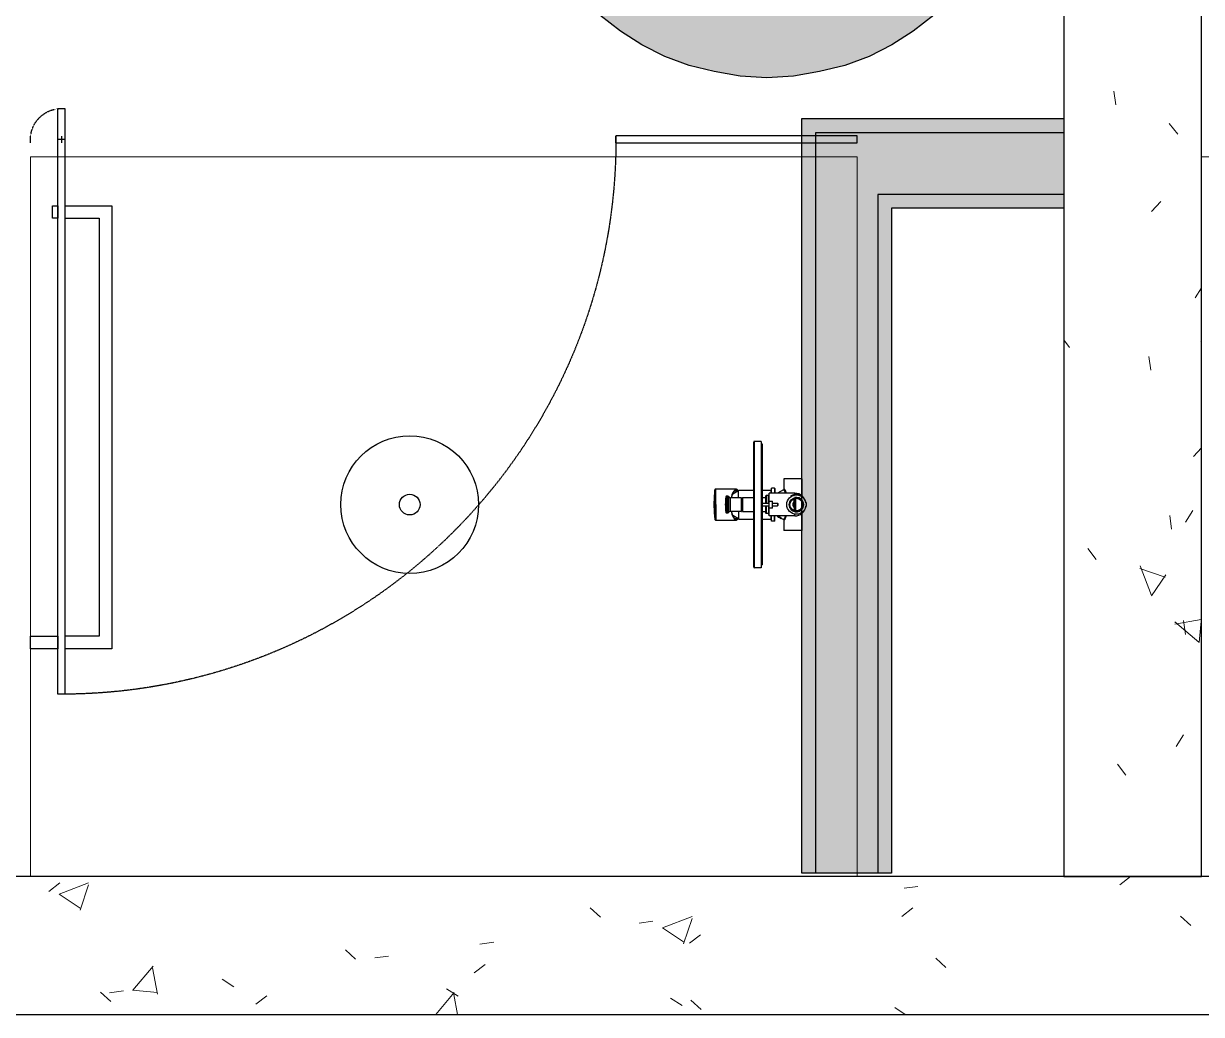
# Model space of a CAD drawing. Header units: millimetres. Extents: x 138979 to 257434, y 2210 to 57479.
# Drawn here: x 224099 to 225808, y 20392 to 21830 of the extents above; entities that cross this region are included whole.
import ezdxf

# ---------------------------------------------------------------- set-up
doc = ezdxf.new("R2010")
doc.units = ezdxf.units.MM
doc.linetypes.add('TYPE E1$0$TYPE D_662SQFT$0$DASHED2', pattern=[9.524999999999999, 6.35, -3.175])
for name, color, linetype, lineweight in [('FLOOR', 6, 'Continuous', 9), ('WALL-FILL-4', 254, 'Continuous', 9), ('WALL-RETCUT-1', 1, 'Continuous', 25)]:
    doc.layers.add(name, color=color, linetype=linetype, lineweight=lineweight)
doc.layers.add('GAR-Sanitary Ware', color=8, linetype='Continuous')
doc.layers.add('TYPE E1$0$TYPE D_662SQFT$0$A-_DOOR----_E-', color=32, linetype='Continuous')

# ---------------------------------------------------------------- blocks, each defined once
blk = doc.blocks.new('*U184')
at = {"layer": 'TYPE E1$0$TYPE D_662SQFT$0$A-_DOOR----_E-', "color": 9}
for p, q in [((0, 0), (0, -9.99999999872216)), ((850, 1.754384160603233e-09), (850, -9.999999998245613))]:
    blk.add_line(p, q, dxfattribs=at)
at = {"layer": 'TYPE E1$0$TYPE D_662SQFT$0$A-_DOOR----_E-', "color": 8}
for p, q in [((50, -5.000000000001818), (40, -5.000000000001818)), ((45, -10.00000000000182), (45, -1.819e-12))]:
    blk.add_line(p, q, dxfattribs=at)
at = {"layer": 'TYPE E1$0$TYPE D_662SQFT$0$A-_DOOR----_E-', "color": 4}
blk.add_lwpolyline([(50, -50.00000000000182), (50.00000000046621, 799.9999999999982), (40.00000000046621, 799.9999999999982), (40, -50.00000000000182), (50, -50.00000000000182)], dxfattribs=at)
at = {"layer": 'TYPE E1$0$TYPE D_662SQFT$0$A-_DOOR----_E-', "color": 8}
for points in [[(40.00000000034979, 734.0000000015202), (3.497926863056009e-10, 734.0000000015202), (3.497926863056009e-10, 716.0000000015202), (40.00000000034979, 716.0000000015202), (40.00000000034979, 734.0000000015202)], [(50.00000000023283, 91.00000000153533), (118.0000000002328, 91.00000000153533), (118.000000000466, 734.0000000015202), (50.00000000046621, 734.0000000015202)], [(50.00000000023283, 109.0000000015353), (100.0000000002328, 109.0000000015353), (100.000000000466, 716.0000000015202), (50.00000000046621, 716.0000000015202)], [(40.00000000023283, 109.0000000015353), (32.00000000023283, 109.0000000015353), (32.00000000023283, 91.00000000153533), (40.00000000023283, 91.00000000153533), (40.00000000023283, 109.0000000015353)]]:
    blk.add_lwpolyline(points, dxfattribs=at)
at = {"layer": 'TYPE E1$0$TYPE D_662SQFT$0$A-_DOOR----_E-', "color": 8, "linetype": 'TYPE E1$0$TYPE D_662SQFT$0$DASHED2', "ltscale": 0.1}
blk.add_arc((45, -4.999999998131218), 805.0000000000001, 2.033619006330542e-11, 90, dxfattribs=at)
at = {"layer": 'TYPE E1$0$TYPE D_662SQFT$0$A-_DOOR----_E-', "color": 8, "linetype": 'TYPE E1$0$TYPE D_662SQFT$0$DASHED2', "ltscale": 0.05}
blk.add_arc((45, -5.000000000001818), 45, 180, 270, dxfattribs=at)
blk = doc.blocks.new('BT01')
at = {"layer": 'GAR-Sanitary Ware', "true_color": 0xffffff}
h = blk.add_hatch(color=7, dxfattribs=at)
h.dxf.hatch_style = 1
h.paths.add_polyline_path([(145354.4739902103, 17445.21085285259), (145341.1901725417, 17480.63427279569), (145324.5856819761, 17513.84381696748), (145304.6599554729, 17544.8393446077), (145281.4132745531, 17574.72793436228), (145257.0596557474, 17601.29542893951), (145228.2781446383, 17626.75612639126), (145198.3895548838, 17647.78879078), (145166.2870893581, 17667.7143765229), (145131.9706073005, 17683.21221072308), (145096.5471873574, 17696.49602839182), (145058.9097508825, 17705.35181299751), (145020.1653765221, 17711.99372183185), (144980.3139235165, 17713.10080047767), (144058.1970817891, 17713.10080047767), (144018.3456991627, 17711.99372183185), (143979.6013248027, 17705.35181299751), (143941.9638883281, 17696.49602839182), (143905.4334601192, 17683.21221072308), (143871.1169780616, 17667.7143765229), (143839.0144421556, 17647.78879078), (143809.1259227814, 17626.75612639126), (143781.4513495583, 17601.29542893951), (143755.9907224865, 17574.72793436228), (143732.7441119463, 17544.8393446077), (143713.9253937092, 17513.84381696748), (143697.320621623, 17480.63427279569), (143684.0368743346, 17445.21085285259), (143674.0740110828, 17408.68049502381), (143668.5391105143, 17371.0430585492), (143666.3250939832, 17332.2985434288), (143668.5391105143, 17293.55416906852), (143674.0740110828, 17255.91673259391), (143684.0368743346, 17219.38637476513), (143697.320621623, 17183.9628140619), (143713.9253937092, 17150.75341065027), (143732.7441119463, 17119.75788301005), (143755.9907224865, 17089.86943401562), (143781.4513495583, 17063.30179867821), (143809.1259227814, 17038.94803911218), (143839.0144421556, 17016.80843683775), (143871.1169780616, 16996.88271033467), (143905.4334601192, 16981.38501689467), (143941.9638883281, 16968.10119922599), (143979.6013248027, 16959.24541462024), (144018.3456991627, 16953.71044367159), (144058.1970817891, 16951.49649752013), (144980.3139235165, 16951.49649752013), (145020.1653765221, 16953.71044367159), (145058.9097508825, 16959.24541462024), (145096.5471873574, 16968.10119922599), (145131.9706073005, 16981.38501689467), (145166.2870893581, 16996.88271033467), (145198.3895548838, 17016.80843683775), (145228.2781446383, 17038.94803911218), (145257.0596557474, 17063.30179867821), (145281.4132745531, 17089.86943401562), (145304.6599554729, 17119.75788301005), (145324.5856819761, 17150.75341065027), (145341.1901725417, 17183.9628140619), (145354.4739902103, 17219.38637476513), (145363.3300563365, 17255.9167325939), (145369.9719651709, 17293.55416906852), (145372.1858409424, 17332.2985434288), (145369.9719651709, 17371.0430585492), (145363.3300563365, 17408.68049502382)])
at = {"layer": 'GAR-Sanitary Ware'}
for p, q in [((145281.4132745531, 17574.72793436228), (145304.6599554729, 17544.8393446077)), ((145304.6599554729, 17544.8393446077), (145324.5856819761, 17513.84381696748)), ((145324.5856819761, 17513.84381696748), (145341.1901725417, 17480.63427279569)), ((145341.1901725417, 17480.63427279569), (145354.4739902103, 17445.21085285259)), ((145354.4739902103, 17445.21085285259), (145363.3300563365, 17408.68049502381)), ((145363.3300563365, 17408.68049502381), (145369.9719651709, 17371.0430585492)), ((145369.9719651709, 17371.0430585492), (145372.1858409424, 17332.2985434288)), ((145372.1858409424, 17332.2985434288), (145369.9719651709, 17293.55416906852)), ((145369.9719651709, 17293.55416906852), (145363.3300563365, 17255.91673259391)), ((145363.3300563365, 17255.91673259391), (145354.4739902103, 17219.38637476513)), ((145354.4739902103, 17219.38637476513), (145341.1901725417, 17183.9628140619)), ((145341.1901725417, 17183.9628140619), (145324.5856819761, 17150.75341065027)), ((145324.5856819761, 17150.75341065027), (145304.6599554729, 17119.75788301005)), ((145304.6599554729, 17119.75788301005), (145281.4132745531, 17089.86943401562))]:
    blk.add_line(p, q, dxfattribs=at)
blk = doc.blocks.new('Shower Mixer')
at = {"layer": 'GAR-Sanitary Ware', "linetype": 'Continuous'}
for p, q in [((224511.2412669577, 21347.3627885183), (224511.2412669577, 21321.3627885183)), ((224511.2412669577, 21347.3627885183), (224536.0273147562, 21347.3627885183)), ((224534.1364492323, 21341.7584719716), (224534.9477648356, 21341.7584719716)), ((224534.285326426, 21342.5354503888), (224535.1054972084, 21342.5354503888)), ((224534.5522780422, 21343.5714217354), (224535.388836226, 21343.5714217354)), ((224534.6316844009, 21343.8304142941), (224535.4732482689, 21343.8304142941)), ((224534.673343678, 21343.959910944), (224535.5175584989, 21343.959910944)), ((224534.7163221943, 21344.0894072234), (224535.563290041, 21344.0894072234)), ((224534.8532983866, 21344.477896432), (224535.7091653992, 21344.477896432)), ((224535.0552062123, 21344.99588192), (224535.9245490187, 21344.99588192)), ((224535.3399845231, 21345.6433640579), (224536.2290980453, 21345.6433640579)), ((224535.6629635745, 21346.2908460105), (224536.5756589012, 21346.2908460105)), ((224535.9507845126, 21346.8088316838), (224536.8856167782, 21346.8088316838)), ((224536.2667230329, 21347.3268172644), (224537.2271779303, 21347.3268172644)), ((224536.6129763867, 21347.8448028914), (224537.603249532, 21347.8448028914)), ((224536.7045779657, 21347.9742993097), (224537.7030659317, 21347.9742993097)), ((224536.9922244435, 21348.3627885183), (224538.017461663, 21348.3627885183)), ((224546.2412669577, 21353.9501117821), (224546.2412669577, 21353.1377658323)), ((224548.7412669577, 21354.1627885183), (224548.7412669577, 21353.3627885183)), ((224551.2412669577, 21353.9501117821), (224551.2412669577, 21353.1377658323)), ((224561.4552191592, 21347.3627885183), (224586.2412669577, 21347.3627885183)), ((224586.2412669577, 21347.3627885183), (224586.2412669577, 21321.3627885183)), ((224532.2412669577, 21336.8627885183), (224532.2412669577, 21299.8627885183)), ((224532.2412669577, 21336.8627885183), (224534.9662896438, 21336.8627885183)), ((224533.992485028, 21338.132572444), (224534.7954228309, 21338.132572444)), ((224534.0780077609, 21337.3555940267), (224534.8859008394, 21337.3555940267)), ((224534.2575124743, 21336.3196230507), (224535.0760137974, 21336.3196230507)), ((224535.2800550712, 21333.2117093816), (224536.1649310265, 21333.2117093816)), ((224535.5951816256, 21332.5642268733), (224536.502820996, 21332.5642268733)), ((224535.8762701264, 21332.0462417558), (224536.8052649692, 21332.0462417558)), ((224536.105111661, 21331.6577525471), (224537.0522798039, 21331.6577525471)), ((224536.1849892362, 21331.5282566382), (224537.1386762893, 21331.5282566382)), ((224536.266723368, 21331.3987592474), (224537.2271782933, 21331.3987592474)), ((224540.0423599686, 21338.1742821064), (224545.5095959336, 21338.0311174942)), ((224548.7412669577, 21336.8627885183), (224541.0033166537, 21337.0654138781)), ((224544.4535449109, 21336.9750664716), (224545.7412669577, 21338.2627885183)), ((224548.7412669577, 21335.3633025309), (224545.0521234953, 21335.4599061522)), ((224545.7412669577, 21338.2627885183), (224551.7412669577, 21338.2627885183)), ((224556.4791970074, 21337.0654133477), (224548.7412669577, 21336.8627885183)), ((224548.7412669577, 21335.3633025309), (224548.7412669577, 21336.8627885183)), ((224552.4304104202, 21335.4599061522), (224548.7412669577, 21335.3633025309)), ((224548.7412669577, 21335.3633025309), (224548.7412669577, 21333.9922885183)), ((224553.0289890045, 21336.9750664716), (224551.7412669577, 21338.2627885183)), ((224551.9729379819, 21338.0311174942), (224557.4401646843, 21338.1742818638)), ((224565.2412669577, 21336.8627885183), (224562.5162442717, 21336.8627885183)), ((224565.2412669577, 21336.8627885183), (224565.2412669577, 21299.8627885183)), ((224511.2412669577, 21321.3627885183), (224525.9132037783, 21321.3627885183)), ((224524.7412669577, 21307.4535159601), (224524.7412669577, 21303.3627885183)), ((224524.748242539, 21307.4526381148), (224532.2412669577, 21307.5807045528)), ((224525.2327327537, 21307.9524455274), (224532.2412669577, 21308.074779947)), ((224527.2029707585, 21320.6129424455), (224532.2412669577, 21311.8876533259)), ((224546.7412669577, 21311.8627885183), (224547.2412669577, 21312.3627885183)), ((224546.7412669577, 21304.8627885183), (224546.7412669577, 21311.8627885183)), ((224546.7412669577, 21311.8627885183), (224550.7412669577, 21311.8627885183)), ((224547.2413862782, 21312.3627885183), (224550.2411476373, 21312.3627885183)), ((224550.7412669577, 21311.8627885183), (224550.2412669577, 21312.3627885183)), ((224550.7412669577, 21304.8627885183), (224550.7412669577, 21311.8627885183)), ((224565.2412669577, 21311.88906796), (224565.5147696496, 21312.3627885183)), ((224572.2495333546, 21307.952450202), (224565.2412669577, 21308.074779947)), ((224572.6622276025, 21307.4538698746), (224565.2412669576, 21307.5807045915)), ((224566.3618127055, 21312.4877885221), (224565.4261729886, 21312.4877885221)), ((224566.3946335742, 21312.7377885183), (224565.4489926513, 21312.7377885183)), ((224566.4384850555, 21312.3627885183), (224565.4572689935, 21312.3627885183)), ((224566.5392672995, 21313.2377884885), (224565.5797923464, 21313.2377884885)), ((224566.7432145929, 21313.7377885481), (224565.7751958067, 21313.7377885481)), ((224566.7351876591, 21315.4877883991), (224566.0856687095, 21314.3627885779)), ((224567.0584045558, 21314.3627885779), (224566.0856687095, 21314.3627885779)), ((224566.4385300803, 21312.3627885183), (224566.8715427822, 21313.1127885183)), ((224567.7079235054, 21315.4877883991), (224566.7351876591, 21315.4877883991)), ((224566.8180285704, 21313.1127885183), (224566.8714976428, 21313.1127885183)), ((224567.0584045558, 21314.3627885779), (224567.7079235054, 21315.4877883991)), ((224568.114421465, 21316.1127885183), (224567.1464026788, 21316.1127885183)), ((224567.949442135, 21315.4877883991), (224567.2999231854, 21314.3627885779)), ((224568.4878244064, 21316.6127883991), (224567.5283494533, 21316.6127883991)), ((224568.9205410708, 21317.1127886375), (224567.9749001476, 21317.1127886375)), ((224569.1271699554, 21317.2377885183), (224568.1934940363, 21317.2377885183)), ((224568.3293522119, 21317.2377885183), (224570.2779104226, 21320.6127903408)), ((224569.1271699554, 21317.2377885183), (224568.6941572535, 21316.4877885183)), ((224571.5765220078, 21321.3627885183), (224586.2412669577, 21321.3627885183)), ((224572.7412669577, 21307.4538293974), (224572.7412669577, 21303.3627885183)), ((224461.2412669577, 21290.3627885183), (224461.2412669577, 21288.3627885183)), ((224636.2409833853, 21290.3627885183), (224461.2415484518, 21290.3627885183)), ((224532.2412669577, 21303.3627885183), (224524.741300792, 21303.3627885183)), ((224527.7412669577, 21290.3627885183), (224527.7412669577, 21302.8627885183)), ((224532.2412669577, 21302.8627885183), (224527.7412669577, 21302.8627885183)), ((224565.2411875978, 21299.8627885183), (224532.2413463177, 21299.8627885183)), ((224534.4912669577, 21299.8627885183), (224534.4912669577, 21298.8627885183)), ((224546.7412669577, 21298.8627885183), (224534.4919072422, 21298.8627885183)), ((224535.7412669577, 21298.8627885183), (224535.7412669577, 21295.3627885385)), ((224535.7412669577, 21295.3627885385), (224546.7412669577, 21295.3628996127)), ((224536.7413591678, 21294.3628807086), (224535.741366832, 21295.3628884112)), ((224536.7412669762, 21294.3627885183), (224546.7412669577, 21294.3627885183)), ((224538.4912669577, 21290.3627885183), (224538.4912669577, 21294.3627885183)), ((224543.7412669577, 21299.8627885183), (224543.7412669577, 21304.8627885183)), ((224553.7412669577, 21304.8627885183), (224543.7412669577, 21304.8627885183)), ((224546.7412669577, 21290.3627885183), (224546.7412669577, 21299.8627885183)), ((224550.7412669577, 21290.3627885183), (224550.7412669577, 21299.8627885183)), ((224550.7412669577, 21298.8627885183), (224562.9906266732, 21298.8627885183)), ((224550.7412669577, 21295.3628903815), (224561.7412669577, 21295.3627885385)), ((224550.7412669577, 21294.3627885183), (224560.7412669392, 21294.3627885183)), ((224553.7412669577, 21304.8627885183), (224553.7412669577, 21299.8627885183)), ((224558.9912669577, 21290.3627885183), (224558.9912669577, 21294.3627885183)), ((224560.7411747476, 21294.3628807086), (224561.7411670835, 21295.3628884112)), ((224561.7412669577, 21298.8627885183), (224561.7412669577, 21295.3627885385)), ((224562.9912669577, 21299.8627885183), (224562.9912669577, 21298.8627885183)), ((224572.7412331262, 21303.3627885183), (224565.2412669577, 21303.3627885183)), ((224569.7412669577, 21302.8627885183), (224565.2412669577, 21302.8627885183)), ((224569.7412669577, 21290.3627885183), (224569.7412669577, 21302.8627885183)), ((224636.2412669577, 21290.3627885183), (224636.2412669577, 21288.3627885183)), ((224456.9412669577, 21288.3627885183), (224456.9412669577, 21278.3627885183)), ((224456.9412669577, 21288.3627885183), (224640.5412669577, 21288.3627885183)), ((224640.5412669577, 21278.3627885183), (224456.9412669577, 21278.3627885183)), ((224639.5412669577, 21277.3627885183), (224457.9412669577, 21277.3627885183)), ((224527.7412669577, 21255.1627885183), (224527.7412669577, 21277.3627885183)), ((224538.4912669577, 21261.5710011666), (224538.4912669577, 21277.3627885183)), ((224558.9912669577, 21261.5710011666), (224558.9912669577, 21277.3627885183)), ((224569.7412669577, 21255.1627885183), (224569.7412669577, 21277.3627885183)), ((224640.5412669577, 21288.3627885183), (224640.5412669577, 21278.3627885183)), ((224538.7412669577, 21255.1627885183), (224527.7414380158, 21255.1627885183)), ((224533.1671084673, 21246.8901458476), (224528.4912669577, 21255.1627885183)), ((224558.9912669577, 21261.5710011666), (224538.4912669577, 21261.5710011666)), ((224558.7689126377, 21261.2812234102), (224538.7136212777, 21261.2812234102)), ((224538.7136212777, 21261.2812234102), (224542.1412669577, 21260.3627885183)), ((224538.7412669577, 21259.3627885183), (224558.7412669577, 21259.3627885183)), ((224538.7412669577, 21259.3627885183), (224538.7412669577, 21243.567526028)), ((224558.4412669577, 21259.6627885183), (224539.0412669577, 21259.6627885183)), ((224555.3412669577, 21260.3627885183), (224542.1412669577, 21260.3627885183)), ((224543.2412669577, 21259.6627885183), (224543.2412669577, 21260.3627885183)), ((224554.2412669577, 21259.6627885183), (224554.2412669577, 21260.3627885183)), ((224558.7689126377, 21261.2812234102), (224555.3412669577, 21260.3627885183)), ((224558.7412669577, 21259.3627885183), (224558.7412669577, 21243.567526028)), ((224558.7412669577, 21255.1627885183), (224569.7410958997, 21255.1627885183)), ((224564.3123799905, 21246.8847577301), (224568.9912669577, 21255.1627885183)), ((224526.2412669577, 21252.5220809983), (224526.2412669577, 21222.258945221)), ((224526.9540235321, 21250.7779341238), (224527.9883400384, 21250.7779341238)), ((224527.0849411873, 21253.1627885203), (224529.6217017386, 21253.1627885214)), ((224528.4842869487, 21250.1388865475), (224528.1258250205, 21253.1627885203)), ((224528.9561530928, 21249.6175458862), (224528.5455393855, 21253.1627885207)), ((224532.4467124428, 21248.1646926601), (224530.7586139812, 21248.1662180576)), ((224536.4912669578, 21239.9706523868), (224560.9912669576, 21239.9706524073)), ((224536.4912669577, 21239.9706523869), (224536.4912669577, 21237.9679197601)), ((224536.491266958, 21237.9679197601), (224560.9912669575, 21237.9679197601)), ((224537.0537669694, 21240.8698708018), (224560.428766946, 21240.8698708222)), ((224558.7412669577, 21243.567526028), (224538.7412669577, 21243.567526028)), ((224560.9912669577, 21239.9706524074), (224560.9912669577, 21237.9679197601)), ((224567.8608321769, 21253.1627885214), (224570.3975927281, 21253.1627885203)), ((224568.526614542, 21249.6120416326), (224568.9400003122, 21253.1627885207)), ((224568.9989574168, 21250.1517789317), (224569.3567088949, 21253.1627885203)), ((224569.494193877, 21250.7779341238), (224570.5285103834, 21250.7779341238)), ((224571.2412669577, 21222.258945221), (224571.2412669577, 21252.5206714471)), ((224537.3488619231, 21236.9781112915), (224560.1336719923, 21236.9781112915)), ((224548.7412669577, 21219.6628171953), (224548.7412669577, 21222.2435455935))]:
    blk.add_line(p, q, dxfattribs=at)
for points in [[(224525.904006909, 21321.3628775691), (224526.0335964856, 21321.3572693), (224526.4497607778, 21321.2600729342), (224526.8216246035, 21321.0494623574), (224527.119002739, 21320.7425333713), (224527.2030013487, 21320.6129600305)], [(224570.2779096516, 21320.6127907608), (224570.3619033107, 21320.7423741827), (224570.6592757363, 21321.0493311415), (224571.0311438548, 21321.2599658169), (224571.4473197184, 21321.3571791542), (224571.5769478241, 21321.3627908035)], [(224526.241282991, 21222.2590103723), (224526.2432903843, 21222.1887136765), (224526.2597435729, 21222.0453764321), (224526.2915908975, 21221.9079277377), (224526.3377432344, 21221.7777053355), (224526.3968048247, 21221.6556785524), (224526.4670561345, 21221.5427278799), (224526.5471706697, 21221.43977227), (224526.6353335523, 21221.3482268915), (224526.7295017927, 21221.2682674123), (224526.8277641867, 21221.1998262725), (224526.9283928842, 21221.1429105417), (224527.0296858989, 21221.0973773481), (224527.1295057174, 21221.0625798501), (224527.2255534006, 21221.0376318376), (224527.3143734872, 21221.0215916294), (224527.3312925523, 21221.0192877254)], [(224527.3305209539, 21221.0193831228), (224527.7442112441, 21220.9666637338), (224528.2695548117, 21220.9014613547), (224528.8109363725, 21220.83630855), (224529.3434375311, 21220.7741851253), (224529.8816635218, 21220.7132873307), (224530.4580171563, 21220.6501098467), (224531.0581471105, 21220.5864968201), (224531.6805610362, 21220.522808176), (224532.3310984185, 21220.4586924908), (224533.0126473729, 21220.394191732), (224533.7229875202, 21220.3298662153), (224534.4605121206, 21220.2662039342), (224535.2245187524, 21220.2036075466), (224536.015500353, 21220.1423908077), (224536.8344243901, 21220.0828581221), (224537.6824900092, 21220.0253335295), (224538.5608778864, 21219.9701840913), (224539.4696570167, 21219.9178818711), (224540.4084253813, 21219.8689425444), (224541.3768457267, 21219.8238881451), (224542.3746457642, 21219.7832480857), (224543.4013189176, 21219.747570223), (224544.4559536688, 21219.7174162734), (224545.5376043724, 21219.6933401231), (224546.6453103069, 21219.6758843082), (224547.7780813221, 21219.665577036), (224548.7412669587, 21219.6628171953)], [(224548.7412669577, 21219.6628171953), (224549.7044525934, 21219.665577036), (224550.8372236085, 21219.6758843082), (224551.944929543, 21219.6933401231), (224553.0265802466, 21219.7174162734), (224554.0812149979, 21219.747570223), (224555.1078881512, 21219.7832480857), (224556.1056881888, 21219.8238881451), (224557.0741085341, 21219.8689425444), (224558.0128768987, 21219.9178818711), (224558.9216560291, 21219.9701840913), (224559.8000439062, 21220.0253335295), (224560.6481095253, 21220.0828581221), (224561.4670335624, 21220.1423908077), (224562.258015163, 21220.2036075466), (224563.0220217948, 21220.2662039342), (224563.7595463953, 21220.3298662153), (224564.4698865425, 21220.394191732), (224565.1514354969, 21220.4586924908), (224565.8019728792, 21220.522808176), (224566.424386805, 21220.5864968201), (224567.0245167592, 21220.6501098467), (224567.6008703936, 21220.7132873307), (224568.1390963843, 21220.7741851253), (224568.6715975429, 21220.83630855), (224569.2129791038, 21220.9014613547), (224569.7383226713, 21220.9666637338), (224570.1520129615, 21221.0193831228)], [(224570.1512413793, 21221.0192877274), (224570.161517056, 21221.0206583709), (224570.2339355349, 21221.0328306945), (224570.3094835773, 21221.0502693089), (224570.3873709466, 21221.0734943308), (224570.4663219465, 21221.1028125877), (224570.5449644377, 21221.1383243065), (224570.6221049987, 21221.1799805698), (224570.6975486077, 21221.2279402088), (224570.7708135781, 21221.2821889804), (224570.8412793984, 21221.342715052), (224570.9082555122, 21221.4095584693), (224570.9709764304, 21221.4827914192), (224571.0286918988, 21221.5620605459), (224571.080789047, 21221.6468089509), (224571.126781711, 21221.736805191), (224571.1659845813, 21221.8318093202), (224571.1975904346, 21221.9315452603), (224571.2210812407, 21222.0357309199), (224571.2358860933, 21222.1439230281), (224571.2412509245, 21222.2590103704)]]:
    blk.add_lwpolyline(points, dxfattribs=at)
for radius in [14, 10.2998958462, 9.3]:
    blk.add_circle((224548.7412669577, 21339.3627885183), radius, dxfattribs=at)
for centre, radius, start, end in [((224548.7412669577, 21336.8627885183), 16.5, 98.72731922583996, 180), ((224548.7412669577, 21339.3627885183), 14.8, 167.6214867775615, 187.7945452571472), ((224548.7412669577, 21339.3627885183), 14.8, 142.5471677797507, 163.4789786138272), ((224548.7412669577, 21339.3627885183), 10.5, 255.0000000005826, 195.0000000000754), ((224548.7412669577, 21339.3627885183), 14.8, 80.27503132575416, 99.72496867424586), ((224548.7412669577, 21336.8627885183), 16.5, 0, 81.27268077416005), ((224548.7412669577, 21339.3627885183), 14.8, 191.8657539948415, 212.5550766458941), ((224548.7412669577, 21339.3627885183), 5.3705, 218.2392697145094, 321.7607302854906), ((224525.2412680026, 21307.4525183467), 0.5, 90.99999999987288, 179.9999999109958), ((224563.6603203296, 21312.7750146445), 1.7890596577, 350.7614186659911, 358.8077234602906), ((224558.3732506913, 21314.8559069592), 7.385969808500001, 343.3349656082269, 347.3449956444685), ((224536.3727012395, 21324.9403029996), 31.4643133852, 338.1653201256256, 339.1428802935447), ((224373.5066697607, 21409.6380665972), 214.8582077505, 333.4907577555877, 333.6768565611586), ((224564.384426747, 21312.8745410429), 2.0148530321, 348.9333511901644, 356.1082170085797), ((224558.3259854925, 21315.342704818), 8.4787187001, 342.107626702209, 345.6255005671762), ((224533.0407531303, 21327.1932439792), 36.2891883279, 337.3834269834767, 338.2360147404512), ((224345.7910530035, 21461.3044136246), 264.7240050143, 326.5763636322966, 326.738289415765), ((224346.6026967896, 21425.1474896693), 246.7265066477, 333.156735766707, 333.3192874990357), ((224563.0473837727, 21314.4224174448), 3.9521069674, 342.5576414059495, 346.3206029115079), ((224566.31234675, 21313.1742381323), 0.5094017654, 353.0714826733556, 7.166600648706308), ((224546.4106112937, 21322.2682478168), 22.2799186258, 336.7903032778923, 337.835555342069), ((224412.648705599, 21393.1578170725), 173.5674382377, 332.8156939562633, 333.0010890537553), ((224527.0797980838, 21347.1152999091), 50.6605222664, 322.2682145421035, 322.9798200606686), ((224555.7330003704, 21327.5966335694), 16.1175405913, 317.040287028523, 319.4235691450511), ((224317.9851230077, 21478.3513441114), 298.137577081, 326.8885196467587, 327.0318014312523), ((224394.9728026703, 21427.0927639889), 205.8557465238, 327.1697874483318, 327.3352507085545), ((224523.4262784262, 21349.8755943152), 56.0085456296, 322.9282072617615, 323.5665958036528), ((224541.4160395351, 21336.0599379567), 33.5273211343, 323.2245549085147, 324.0205200743393), ((224555.2789802237, 21328.4874913562), 17.7618167697, 318.0445734346496, 318.1824830325195), ((224555.5753490074, 21328.2251317566), 17.3660105034, 318.1756282554993, 320.2163538489983), ((224566.4688503275, 21318.9557495026), 3.3231411458, 308.7143242079875, 310.7875295100295), ((224566.6396098673, 21318.7578927885), 3.061786792, 310.7868304267314, 312.1465246142272), ((224572.2412499342, 21307.4525186257), 0.5, 1.451790392124597e-06, 89.00000000012713), ((224528.2412669577, 21302.8627885183), 0.5, 89.99999923960785, 180), ((224569.2412669577, 21302.8627885183), 0.5, 0, 90.00000076039215), ((224457.9412669577, 21278.3627885183), 1, 180, 270), ((224639.5412669577, 21278.3627885183), 1, 270, 0), ((224538.7912669577, 21261.5710011671), 0.3, 180, 255.0000066315739), ((224539.0412669577, 21259.3627885183), 0.3, 90, 180), ((224558.4412669577, 21259.3627885183), 0.3, 0, 90), ((224558.6912669577, 21261.5710011671), 0.3, 284.999993368426, 0), ((224537.4912669577, 21239.9706523855), 1, 115.944479004773, 180), ((224537.4912669577, 21237.9679197609), 1, 180, 261.8129609094597), ((224535.7412669577, 21243.567526028), 3, 295.9444800281807, 0), ((224561.7412669577, 21243.5675260485), 3, 180, 244.0555199718193), ((224559.9912669577, 21237.9679197609), 1, 278.1870390905403, 0), ((224559.9912669577, 21239.970652406), 1, 0, 64.05552099522698), ((224548.7412669577, 21316.1627885183), 80, 261.8129591337935, 278.1870408662066)]:
    blk.add_arc(centre, radius, start, end, dxfattribs=at)
for start_param, end_param in [(-2.889216952, -2.0324823026), (-1.109110351, -0.2523757016)]:
    blk.add_ellipse((224548.7412669577, 21253.1627885232), major_axis=(22.5, 0), ratio=0.4244748162, start_param=start_param, end_param=end_param, dxfattribs=at)
for points, start_tangent, end_tangent in [([(224548.7406817372, 21348.5866099675), (224547.3234148552, 21348.3870665979), (224545.9583020271, 21347.9855747342), (224544.6735063142, 21347.3892126084), (224543.5009044388, 21346.6136203527), (224542.4601745676, 21345.6728872782), (224541.5775680551, 21344.5916161497), (224540.8682430123, 21343.3887574875), (224540.3517975537, 21342.0982637951), (224540.0371750855, 21340.7451293701), (224539.9317307444, 21339.3619968355), (224540.0372745188, 21337.9800766151)], (-0.9976729762563161, -0.06818088036879602), (0.1516819860611935, -0.9884293475532442)), ([(224557.4452509068, 21337.9800468644), (224557.550071049, 21339.2523982439), (224557.4757808082, 21340.5294377337), (224557.2235315522, 21341.7832653349), (224556.7989473576, 21342.988935282), (224556.2104673762, 21344.1237087431), (224555.4692462367, 21345.1671236802), (224554.5878858939, 21346.1007011676), (224553.5844953348, 21346.9050298752), (224552.4786890757, 21347.5652390142), (224551.289834324, 21348.0703629204), (224550.0370611374, 21348.412550559), (224548.7406817372, 21348.5866099675)], (0.1517396564121378, 0.9884204958781088), (-0.9976822425213404, 0.06804515381413657)), ([(224525.9042904158, 21321.3630420319), (224526.0701825532, 21321.5126563551), (224526.5274503598, 21321.9053656072), (224527.2655527934, 21322.4777271744), (224528.2417772592, 21323.1177912792), (224529.390838846, 21323.7045769859), (224530.6658894097, 21324.1587078505), (224532.0916138354, 21324.4482570004), (224532.240115024, 21324.4665820885)], (0.6650155391169492, -0.7468295205286098), (0.9933043454139691, 0.1155269552170685)), ([(224532.241229974, 21323.4333166972), (224531.1988724283, 21323.2685994931), (224530.2349075697, 21322.9426858188), (224529.3303268275, 21322.4632672731), (224528.5263986449, 21321.8844413795), (224527.8862703451, 21321.3182846589), (224527.4496597886, 21320.8793057125), (224527.2302123382, 21320.6429097487)], (-0.9971915986552059, -0.07489269371223613), (-0.7263635023936069, 0.687310746599013)), ([(224540.0372745188, 21337.9800766151), (224540.1383260668, 21337.7075666076), (224540.3208835405, 21337.4764449917), (224540.553403729, 21337.2904812451), (224540.8200340072, 21337.1541359995)], (0.1516819862969907, -0.9884293475170594), (0.931562423962653, -0.3635814217762324)), ([(224541.0033166537, 21337.0654138781), (224540.9080274163, 21337.0886944261), (224540.8200340072, 21337.1541359995)], (-0.9996573249737193, 0.02617694837806475), (-0.665035356734732, 0.7468118734277781)), ([(224540.8200340072, 21337.1541359995), (224540.9688196662, 21336.9023004021), (224541.1478674092, 21336.6900546184), (224541.3419690441, 21336.5192353929), (224541.5459021768, 21336.385887585), (224541.7496696329, 21336.2940521131), (224541.9545931445, 21336.2492007462)], (0.4282712875030844, -0.9036502112545819), (0.9971941923437269, -0.0748581508984985)), ([(224541.9545123125, 21336.2492069005), (224541.7890130868, 21336.5297488433), (224541.6826900316, 21336.7547903525), (224541.6203846962, 21336.9185418746), (224541.5903090136, 21337.0176252143), (224541.5849693507, 21337.0501827581)], (-0.5488112141142789, 0.8359463208020065), (0.9996579309406348, -0.0261537971906371)), ([(224544.5230997815, 21336.0387343786), (224544.1678941669, 21336.0703922428), (224543.7862259653, 21336.1033383957), (224543.3762239561, 21336.1376294192), (224542.9358350573, 21336.1733280753), (224542.4627888396, 21336.2105047457), (224541.9545931445, 21336.2492007462)], (-0.9959220951366266, 0.09021740640626079), (-0.9971939539518215, 0.07486132647724345)), ([(224552.9594341339, 21336.0387343786), (224553.314657821, 21336.0703938281), (224553.6963466464, 21336.103341684), (224554.1063725258, 21336.1376345714), (224554.5467885237, 21336.1733352328), (224555.0198654924, 21336.210514066), (224555.5281701302, 21336.2492528202)], (0.9959220951391384, 0.09021740637853036), (0.9971942324501785, 0.07485761663384355)), ([(224555.5281701302, 21336.2492528202), (224555.7238150994, 21336.2909702594), (224555.92692183, 21336.3805410864), (224556.1295659905, 21336.5109710166), (224556.324088891, 21336.6794112396), (224556.5066207606, 21336.8924223418), (224556.6624630657, 21337.1541360719)], (0.997194236420713, 0.07485756374149004), (0.4281469633281408, 0.9037091223357722)), ([(224555.897567196, 21337.050182835), (224555.8921502369, 21337.0173457516), (224555.8621061702, 21336.9184250208), (224555.7999346469, 21336.7550384796), (224555.6938214145, 21336.5302734773), (224555.5281715079, 21336.2492529252)], (0.9996574022775906, 0.0261739960957355), (-0.5483486759324888, -0.8362498009584736)), ([(224556.6624630657, 21337.1541360719), (224556.6126771921, 21337.1104215457), (224556.5499724671, 21337.078759236), (224556.4791970074, 21337.0654133477)], (-0.665022768060816, -0.7468230834412726), (-0.9996573249700992, -0.02617694851631183)), ([(224556.6624630657, 21337.1541360719), (224556.9175260949, 21337.2830946177), (224557.1434662125, 21337.4587949245), (224557.3376209093, 21337.696572832), (224557.4452509068, 21337.9800468644)], (0.9315639805897741, 0.3635774333862526), (0.1517396566775972, 0.9884204958373561)), ([(224570.2779100097, 21320.6127912069), (224570.1510689051, 21320.7514108352), (224569.7706063021, 21321.1462250884), (224569.1457494749, 21321.7246157732), (224568.3150676976, 21322.3560753785), (224567.3540012272, 21322.8938805322), (224566.3292231189, 21323.2558616478), (224565.2415313867, 21323.4320479326)], (0.3654800807553221, 0.9308191610463781), (-0.9971856993263651, 0.07497120153090961)), ([(224571.5769473809, 21321.3627890699), (224571.4245895733, 21321.5002979934), (224570.9663024023, 21321.8945884056), (224570.2100429074, 21322.4811915089), (224569.2008005507, 21323.1397155125), (224568.0331864481, 21323.7286734107), (224566.7939438367, 21324.1640287315), (224565.440282099, 21324.4406749911), (224565.2426461509, 21324.4655097488)], (0.811305754953135, 0.5846220761995939), (-0.9933153370987898, 0.115432409159289)), ([(224565.4261729886, 21312.4877885221), (224565.448244387, 21312.4256776996), (224565.4572689935, 21312.3627885183)], (0.419477714110733, -0.9077656346020343), (0.03818270029263227, -0.9992707748144959)), ([(224566.3850158685, 21312.3627885183), (224566.3793978522, 21312.4255340568), (224566.3618127055, 21312.4877885221)], (0.006580917832533354, 0.9999783455257827), (-0.3547758548835995, 0.9349513852557316)), ([(224568.1934940363, 21317.2377885183), (224568.0907961646, 21317.1751291228), (224567.9749001476, 21317.1127886375)], (-0.8371667615797228, -0.546947724472933), (-0.8917901969502217, -0.4524491624740674)), ([(224568.9205410708, 21317.1127886375), (224569.0299329765, 21317.1752174179), (224569.1271699554, 21317.2377885183)], (0.8800057689464793, 0.474962995001627), (0.8243249042047209, 0.5661169952473408)), ([(224526.9540235321, 21250.7779341238), (224526.3999405813, 21251.8519804174), (224526.2368138763, 21252.5356456144)], (-0.5192093850510873, 0.8546470701259508), (0.07421991743801024, 0.9972418983654342)), ([(224526.2368138763, 21252.5356456144), (224526.2429787721, 21252.5916415712), (224526.4717382413, 21253.0231277873), (224527.0849411873, 21253.1627885203)], (0.0742199174248145, 0.9972418983664163), (1, 1.10853550012603e-09)), ([(224527.2505807235, 21252.4017576178), (224527.2416689597, 21252.5378064598), (224527.2525154456, 21252.6715416118), (224527.2850194963, 21252.788676448), (224527.3392569618, 21252.8894103319), (224527.4153122629, 21252.9739845656), (224527.5132698203, 21253.0426404513), (224527.6332140548, 21253.0956192911), (224527.7752293871, 21253.1331623873), (224528.1258250215, 21253.1629065573)], (-0.1233751868956407, 0.9923600975746988), (0.9999999999680486, -7.993931778118214e-06)), ([(224527.7692038729, 21251.1364417075), (224527.5110165639, 21251.6198584335), (224527.3386935015, 21252.0368507771), (224527.2524384714, 21252.3874393833), (224527.2505807235, 21252.4017576178)], (-0.5034837242135359, 0.8640047103182182), (-0.1233751869180828, 0.9923600975719087)), ([(224527.9883395642, 21250.7779338214), (224527.9300358283, 21250.8702736559), (224527.7691606103, 21251.136416497)], (-0.5377319374425638, 0.8431158659723269), (-0.503472252800477, 0.8640113949827355)), ([(224538.7382043393, 21245.0848187246), (224538.625416019, 21245.1101626351), (224535.6753591371, 21245.9151740524), (224533.0737208905, 21246.9134926486), (224531.9248600208, 21247.4766885482), (224530.8880436528, 21248.0777216569), (224529.9707952836, 21248.7128033906), (224529.1785154012, 21249.3775524036), (224527.9883400384, 21250.7779341238)], (-0.9760017214898691, 0.2177628059352931), (-0.5377320151686394, 0.8431158163993094)), ([(224569.494193877, 21250.7779341238), (224568.3041218056, 21249.3776470766), (224567.5119243815, 21248.7129438527), (224566.5947757111, 21248.077902234), (224565.5580727091, 21247.4769004702), (224564.4093309115, 21246.9137255953), (224561.8079116947, 21245.9154134314), (224558.8579864958, 21245.1103585224), (224558.7419122296, 21245.0842787241)], (-0.5377320151690018, -0.8431158163990784), (-0.9760157112227562, -0.2177000951913841)), ([(224566.6933267293, 21248.1672918258), (224565.6431941687, 21248.1634216214), (224565.0355286061, 21248.1632878508)], (-0.9999963075118735, -0.002717528770504268), (-0.999999136428503, 0.001314207840625322)), ([(224569.3567088921, 21253.1629898653), (224569.7086200843, 21253.1318407065), (224569.8511527042, 21253.0928121814), (224569.9714827257, 21253.0380672658), (224570.0696637068, 21252.9675456399), (224570.1457492055, 21252.8811869836), (224570.1997927797, 21252.778930977), (224570.2318479874, 21252.6607173002), (224570.2419826366, 21252.5264822306), (224570.233044989, 21252.3965339644)], (0.9999999999000578, 1.413804970399421e-05), (-0.1247673974697316, -0.9921860191156848)), ([(224569.7104052596, 21251.1313412895), (224569.6598315783, 21251.0457484928), (224569.4941925842, 21250.7779349484)], (-0.504040944929699, -0.8636797588425796), (-0.5377322253497001, -0.8431156823476003)), ([(224570.233044989, 21252.3965339644), (224570.2303215353, 21252.3761484361), (224570.142168313, 21252.0268617329), (224569.9685007846, 21251.6122113125), (224569.7103333458, 21251.1313832601)], (-0.1247673974721427, -0.9921860191153817), (-0.504059098446172, -0.8636691642484594)), ([(224570.3975927281, 21253.1627885203), (224571.0096791708, 21253.0238753778), (224571.2391374295, 21252.5979613731), (224571.2461682988, 21252.5358395653)], (1, -1.108204953777297e-09), (0.07299656477448212, -0.9973321921662435)), ([(224571.2461682988, 21252.5358395653), (224571.0851047302, 21251.8584286098), (224570.5285103834, 21250.7779341238)], (0.07299656476641643, -0.9973321921668339), (-0.5192093850477641, -0.8546470701279696)), ([(224548.7412669577, 21222.2435454678), (224546.3971081822, 21222.2437486238), (224544.081592297, 21222.2441880181), (224542.9368012957, 21222.2446435952), (224541.8141626387, 21222.245151452), (224539.6403187221, 21222.2462503826), (224537.561082015, 21222.2479955495), (224536.5574238406, 21222.2488537274), (224535.5869901856, 21222.2496667674), (224533.7697520676, 21222.2514560303), (224532.1151485227, 21222.2533277748), (224531.3492487137, 21222.2542142761), (224530.6267633403, 21222.255056562), (224529.3413023192, 21222.2565791569), (224528.2685753777, 21222.2578169084), (224527.4094829767, 21222.2586262048), (224526.7814708827, 21222.2589253908), (224526.5573348568, 21222.2589293157), (224526.3929311967, 21222.2588936027), (224526.2412668237, 21222.2589281993)], (-0.9999999999999911, 1.335749638720255e-07), (0.9997617102385237, 0.02182940083791147)), ([(224548.7412669577, 21221.0064363884), (224546.0865403465, 21221.0066327743), (224543.4641055479, 21221.0072584041), (224540.9157364038, 21221.0083131738), (224538.4885281647, 21221.0098536036), (224536.2284064791, 21221.0115854914), (224534.1928640118, 21221.0134079275), (224532.4989460033, 21221.0151500732), (224531.1777474654, 21221.0165404872), (224530.161358311, 21221.0176337253), (224529.3798818545, 21221.0184342744), (224528.7840613311, 21221.0189824893), (224528.3339087021, 21221.0192855723), (224527.9984504838, 21221.0194120468), (224527.7531362803, 21221.0194244358), (224527.5793477847, 21221.0193775648), (224527.4621707448, 21221.0193152579), (224527.3887943872, 21221.0192817805), (224527.3488444931, 21221.0192279753), (224527.3326894829, 21221.0192738798)], (-0.999999999854831, -1.703931310682602e-05), (-0.009910952655764946, -0.9999508853026009)), ([(224548.7412669577, 21222.2435454678), (224551.0854257332, 21222.2437486238), (224553.4009416184, 21222.2441880181), (224554.5457326198, 21222.2446435952), (224555.6683712768, 21222.245151452), (224557.8422151933, 21222.2462503826), (224559.9214519005, 21222.2479955495), (224560.9251100748, 21222.2488537274), (224561.8955437298, 21222.2496667674), (224563.7127818478, 21222.2514560303), (224565.3673853928, 21222.2533277748), (224566.1332852018, 21222.2542142761), (224566.8557705751, 21222.255056562), (224568.1412315963, 21222.2565791569), (224569.2139585377, 21222.2578169084), (224570.0730509387, 21222.2586262048), (224570.7010630327, 21222.2589253908), (224570.9251990586, 21222.2589293157), (224571.0896027187, 21222.2588936027), (224571.2412670917, 21222.2589281993)], (0.9999999999999911, 1.335749638720255e-07), (-0.9997617102381334, 0.02182940085578609)), ([(224548.7412669577, 21221.0064363884), (224551.3959935689, 21221.0066327743), (224554.0184283676, 21221.0072584041), (224556.5667975117, 21221.0083131738), (224558.9940057507, 21221.0098536036), (224561.2541274364, 21221.0115854914), (224563.2896699037, 21221.0134079275), (224564.9835879121, 21221.0151500732), (224566.3047864501, 21221.0165404872), (224567.3211756044, 21221.0176337253), (224568.102652061, 21221.0184342744), (224568.6984725843, 21221.0189824893), (224569.1486252133, 21221.0192855723), (224569.4840834316, 21221.0194120468), (224569.7293976351, 21221.0194244358), (224569.9031861307, 21221.0193775648), (224570.0203631706, 21221.0193152579), (224570.0937395283, 21221.0192817805), (224570.1336894223, 21221.0192279753), (224570.1498444326, 21221.0192738798)], (0.999999999854831, -1.703931310682602e-05), (0.00991230397511787, -0.9999508719081678))]:
    blk.add_spline(points, degree=3, dxfattribs=dict(at, start_tangent=start_tangent, end_tangent=end_tangent))
blk = doc.blocks.new('Rain Shower')
at = {"layer": 'GAR-Sanitary Ware'}
for radius in [100, 15]:
    blk.add_circle((224140.0893743928, 22015.82533242495), radius, dxfattribs=at)
blk = doc.blocks.new('TYPE E1')
h = blk.add_hatch(color=9)
h.dxf.hatch_style = 1
h.paths.add_polyline_path([(185121.5305563134, 916.575059910665), (185121.5305563134, -178.4108721569974), (184741.527166887, -178.4108721569974), (184741.526274957, -48.41087215699736), (184991.5305563134, -48.41087215699736), (184991.5305563134, 916.575059910665)])
at = {"layer": 'WALL-FILL-4'}
h = blk.add_hatch(dxfattribs=at)
h.set_pattern_fill('FP_118', color=256, angle=-669.9999999999894, style=0, pattern_type=2)
h.set_pattern_definition([(230.0000000000106, (184316.5223838543, 1121.855523279635), (-437.2423356398183, 38.25359748097581), [45.71999999999998, -502.9199999999999]), (175.0000000000105, (184316.5223838543, 1121.855523279635), (84.58275246487918, -458.5367433592045), [36.576, -402.336]), (280.4510000000106, (184280.0851189853, 1125.043879269389), (-352.6619677193107, -420.2802474508455), [38.85599999999999, -427.4159999999999]), (226.1840000000106, (184316.5219631777, 999.936057074694), (-650.5898997999443, 100.9032807707381), [68.58, -754.38]), (276.6360000000105, (184262.3065907802, 1008.34414578299), (-569.7659014887122, -593.8263051682328), [58.284, -641.124]), (171.1840000000106, (184316.5219631777, 999.936057074694), (-569.7724680655601, -593.8202659361503), [54.86399999999998, -603.5039999999997]), (201.0000000000106, (184255.5623352439, 1030.416133964201), (-363.8750514784351, 245.4366409230011), [45.71999999999989, -502.9199999999991]), (146.0000000000107, (184255.5623352439, 1030.416133964201), (-148.3252822270909, -442.0518042913679), [36.57599999999999, -402.336]), (251.4510000000107, (184225.2393255499, 1050.869588147616), (-512.2010140895475, -196.6114722966063), [38.85599999999977, -427.4159999999981]), (217.5000000000106, (184316.5223838543, 1121.855523279635), (-7.412779136772748, -202.9317907215856), [20.117, -377.3419999999999, 20.117, -792.1749999999998]), (217.5000000000106, (184316.5223838543, 1121.855523279635), (-7.412779136772748, -202.9317907215856), [-417.5759999999999, -388.3149999999999, 20.117, -383.743]), (187.5000000000106, (184316.5223838543, 1121.855523279635), (-160.3671524774818, -240.4330518590656), [20.11699999999994, -212.7499999999995, 20.11699999999994, -522.121999999998]), (187.5000000000106, (184316.5223838543, 1121.855523279635), (-160.3671524774818, -240.4330518590656), [-252.9839999999995, -368.1979999999991, 20.11699999999994, -133.8069999999995]), (147.5000000000106, (184452.4626121051, 1121.855922241462), (-325.4178302330253, 13.7490992952259), [20.11699999999999, -132.2829999999999, 20.11699999999999, -1086.306999999999]), (147.5000000000106, (184452.4626121051, 1121.855922241462), (-325.4178302330253, 13.7490992952259), [-172.5169999999999, -455.3709999999998, 20.11699999999999, -610.8189999999995]), (137.5000000000106, (184513.4229879952, 1121.856477948604), (-355.5100278052479, -61.02439917698348), [20.11699999999999, -178.0029999999999, 20.11699999999999, -743.7119999999995]), (137.5000000000106, (184513.4229879952, 1121.856477948604), (-355.5100278052479, -61.02439917698348), [-218.2369999999999, -295.6559999999998, 20.11699999999999, -427.9389999999998])])
h.paths.add_polyline_path([(187691.524389016, 921.8561010442827), (187691.524389016, 1121.85610107781), (180316.522696652, 1121.856101074722), (180316.522696652, 921.8561010747217)])
h = blk.add_hatch(dxfattribs=at)
h.set_pattern_fill('FP_118', color=256, angle=-579.9999999999893, style=0, pattern_type=2)
h.set_pattern_definition([(320.0000000000106, (184541.5272986866, -2453.145904083973), (-38.25359748097573, -437.2423356398183), [45.72, -502.92]), (265.0000000000106, (184541.5272986866, -2453.145904083973), (458.5367433592045, 84.58275246487926), [36.576, -402.336]), (10.45100000001061, (184538.3389426968, -2489.583168952962), (420.2802474508456, -352.6619677193106), [38.856, -427.416]), (316.1840000000106, (184663.4467648915, -2453.146324760517), (-100.903280770738, -650.5898997999443), [68.57999999999998, -754.3799999999999]), (6.636000000010616, (184655.0386761832, -2507.361697158081), (593.8263051682329, -569.7659014887121), [58.284, -641.124]), (261.1840000000107, (184663.4467648915, -2453.146324760517), (593.8202659361505, -569.77246806556), [54.86399999999986, -603.5039999999977]), (291.0000000000106, (184632.966688002, -2514.105952694317), (-245.4366409230011, -363.8750514784352), [45.71999999999989, -502.9199999999991]), (236.0000000000107, (184632.966688002, -2514.105952694317), (442.0518042913679, -148.3252822270908), [36.57599999999989, -402.3359999999991]), (341.4510000000107, (184612.5132338186, -2544.428962388312), (196.6114722966064, -512.2010140895475), [38.85599999999978, -427.4159999999982]), (307.5000000000106, (184541.5272986866, -2453.145904083973), (202.9317907215856, -7.412779136772711), [20.117, -377.342, 20.117, -792.175]), (307.5000000000106, (184541.5272986866, -2453.145904083973), (202.9317907215856, -7.412779136772711), [-417.576, -388.315, 20.117, -383.7430000000001]), (277.5000000000106, (184541.5272986866, -2453.145904083973), (240.4330518590656, -160.3671524774818), [20.11699999999994, -212.7499999999995, 20.11699999999994, -522.121999999998]), (277.5000000000106, (184541.5272986866, -2453.145904083973), (240.4330518590656, -160.3671524774818), [-252.9839999999995, -368.1979999999991, 20.11699999999994, -133.8069999999995]), (237.5000000000106, (184541.5268997247, -2317.205675833164), (-13.74909929522584, -325.4178302330253), [20.11699999999993, -132.2829999999994, 20.11699999999993, -1086.306999999995]), (237.5000000000106, (184541.5268997247, -2317.205675833164), (-13.74909929522584, -325.4178302330253), [-172.5169999999994, -455.3709999999988, 20.11699999999993, -610.8189999999977]), (227.5000000000107, (184541.5263440176, -2256.245299943028), (61.02439917698354, -355.5100278052479), [20.11699999999999, -178.0029999999999, 20.11699999999999, -743.7119999999995]), (227.5000000000107, (184541.5263440176, -2256.245299943028), (61.02439917698354, -355.5100278052479), [-218.2369999999999, -295.6559999999998, 20.11699999999999, -427.9389999999998])])
h.paths.add_polyline_path([(184741.526720922, 921.8561010777485), (184541.5267208884, 921.8561010777485), (184541.5267209248, -2703.143898926912), (184741.5267209248, -2703.143898926912)])
at = {"layer": 'FLOOR'}
for points in [[(184541.526720922, 921.8561010584453), (184541.5267208885, -123.1034000467334), (183316.5165893204, -123.1016953128565), (183316.5165893204, 921.8561011401471)], [(186241.5307452241, 921.8561010584453), (186241.5307451906, -123.1034000467334), (185041.5206136226, -123.1016953128565), (185041.5206136226, 921.8561011401471)]]:
    blk.add_lwpolyline(points, close=True, dxfattribs=at)
at = {"layer": 'GAR-Sanitary Ware'}
blk.add_lwpolyline([(185041.5206136226, -143.0004831793485), (185041.5206136226, -153.259178843), (185391.520613623, -153.259178843), (185391.520613623, -143.0004831793485)], close=True, dxfattribs=at)
at = {"layer": 'WALL-RETCUT-1'}
for points in [[(180316.5226966566, 1121.856101077516), (180316.5226966566, 921.8561010775156), (187691.524389016, 921.8561010442827), (187691.524389016, 1121.85610107781)], [(184541.526720922, -2703.143898922255), (184741.526720922, -2703.143898922255), (184741.526720922, 921.8561010777485), (184541.5267208884, 921.8561010777485)], [(185121.5305563134, -178.4108721569974), (184741.527166887, -178.4108721569974), (184741.526274957, -48.41087215699736), (184991.5305563134, -48.41087215699736), (184991.5305563134, 916.575059910665), (185121.5305563134, 916.575059910665)], [(185101.5305563134, -158.4108721569974), (184741.527029667, -158.4108721569974), (184741.526412177, -68.41087215699736), (185011.5305563134, -68.41087215699736), (185011.5305563134, 916.575059910665), (185101.5305563134, 916.575059910665)]]:
    blk.add_lwpolyline(points, close=True, dxfattribs=at)
at = {"layer": 'GAR-Sanitary Ware', "xscale": -1}
blk.add_blockref('*U184', (186241.520613623, -142.9804700886889), dxfattribs=at)
at = {"layer": 'GAR-Sanitary Ware'}
for name, p, rotation in [('Rain Shower', (409830.9432002304, 22397.68097528431), 180), ('Shower Mixer', (206468.8928642673, -224166.88503886), 90), ('BT01', (202504.6195166241, -145609.899760948), 90)]:
    blk.add_blockref(name, p, dxfattribs=dict(at, rotation=rotation))

msp = doc.modelspace()

# ---------------------------------------------------------------- block references
at = {"rotation": 180}
msp.add_blockref('TYPE E1', (410350.0075635011, 21514.07411434476), dxfattribs=at)

doc.saveas('drawing.dxf')
